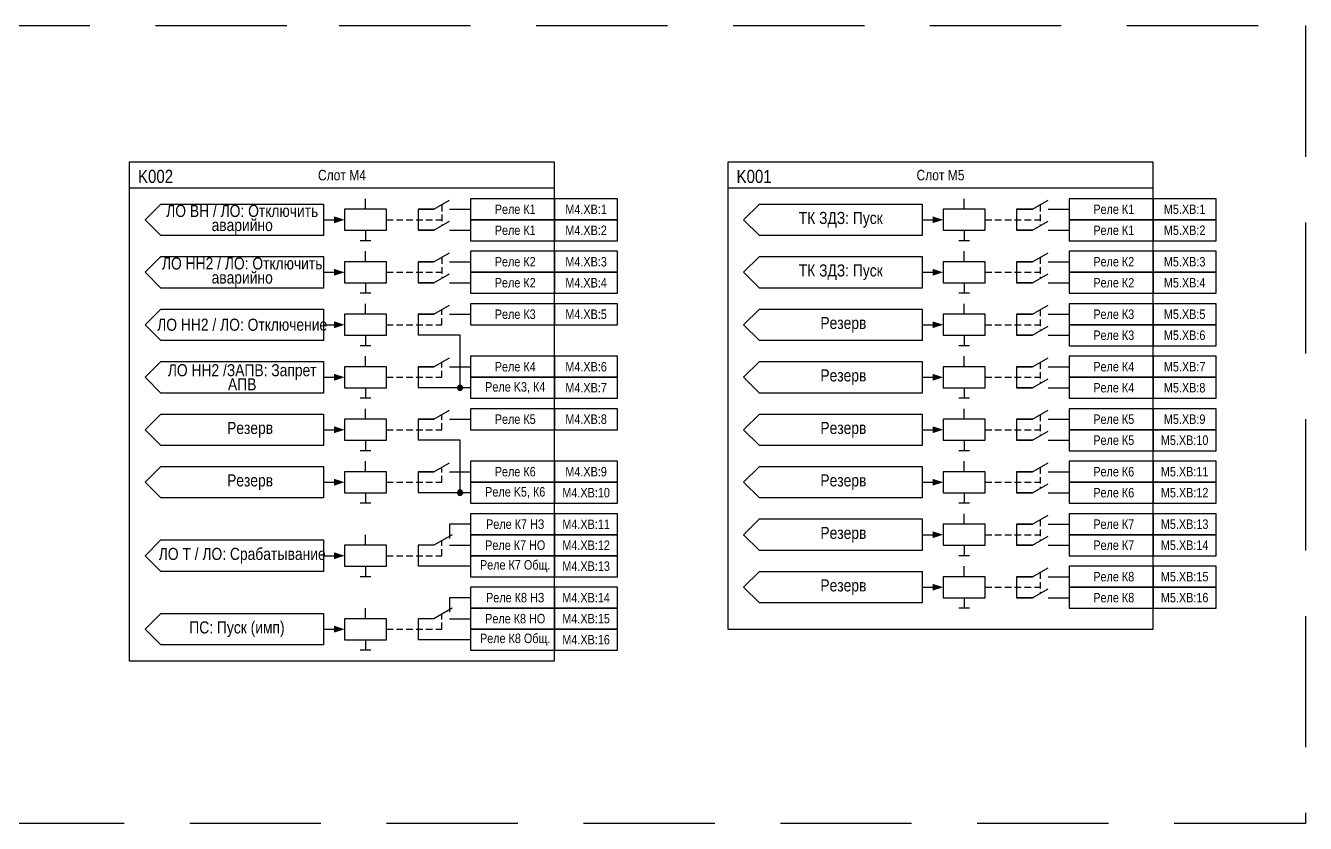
# Model space of a CAD drawing. Header units: millimetres. Extents: x 1657 to 5785, y -558 to 1129.
# Drawn here: x 4060.2 to 4304, y 351 to 503 of the extents above; entities that cross this region are included whole.
import ezdxf
from ezdxf.enums import TextEntityAlignment as Align

# ---------------------------------------------------------------- set-up
doc = ezdxf.new("R2010")
doc.units = ezdxf.units.MM
doc.linetypes.add('штриховая2', pattern=[0.375, 0.25, -0.125])
doc.layers.add('_ОРЗ_0.3', color=7, linetype='Continuous', lineweight=30)
doc.layers.add('TEXT', color=7, linetype='Continuous', lineweight=25)
doc.layers.add('Основная', color=7, linetype='Continuous')
doc.styles.add('1.8_Gost_RD', font='ARIALN.TTF', dxfattribs={"height": 1.8})
doc.styles.add('2.5_Gost_RD', font='ARIALN.TTF', dxfattribs={"height": 2.5})
doc.styles.add('2.5_ISOCPEUR', font='isocpeur.ttf', dxfattribs={"width": 0.9, "height": 2.5})

# ---------------------------------------------------------------- blocks, each defined once
blk = doc.blocks.new('*U98')
at = {"layer": 'Основная', "color": 0}
blk.add_line((0, 0), (6, 3.43), dxfattribs=at)
blk = doc.blocks.new('*U109')
at = {"layer": 'Основная', "color": 0}
for p, q in [((-3, 0), (-9, 0)), ((9, 0), (3, 0))]:
    blk.add_line(p, q, dxfattribs=at)
at = {"layer": 'Основная', "ltscale": 0.25, "xscale": -1}
blk.add_blockref('*U98', (3, 0), dxfattribs=at)
at = {"layer": 'Основная', "style": '2.5_ISOCPEUR'}
for tag, p in [('ОУ', (-2, 10)), ('В1', (-14, 6)), ('В2', (-6, 4))]:
    blk.add_attdef(tag, text='', height=2.5, dxfattribs=at).set_placement(p, align=Align.MIDDLE_CENTER)
blk = doc.blocks.new('Точка')
at = {"ltscale": 100}
h = blk.add_hatch(color=256, dxfattribs=at)
h.dxf.hatch_style = 1
edge = h.paths.add_edge_path()
edge.add_arc((0, 0), 0.5, 0, 360)
blk.add_circle((0, 0), 0.5, dxfattribs=at)
blk = doc.blocks.new('*U114')
at = {"ltscale": 0.25}
blk.add_line((0, 0), (3, 0), dxfattribs=at)
blk.add_lwpolyline([(2, 0, 1.3, 0, 0), (4, 0, 0, 0, 0)], format="xyseb", dxfattribs=at)

msp = doc.modelspace()

# ---------------------------------------------------------------- linework, layer by layer
at = {"ltscale": 100}
for p, q in [((4125, 468), (4125, 470)), ((4239, 468), (4239, 470)), ((4138, 468), (4135, 468)), ((4144, 468), (4145, 468)), ((4252, 468), (4249, 468)), ((4258, 468), (4259, 468)), ((4125, 464), (4125, 462)), ((4138, 464), (4135, 464)), ((4144, 464), (4145, 464)), ((4239, 464), (4239, 462)), ((4252, 464), (4249, 464)), ((4258, 464), (4259, 464)), ((4126, 462), (4124, 462)), ((4240, 462), (4238, 462)), ((4125, 458), (4125, 460)), ((4239, 458), (4239, 460)), ((4138, 458), (4135, 458)), ((4144, 458), (4145, 458)), ((4252, 458), (4249, 458)), ((4258, 458), (4259, 458)), ((4125, 454), (4125, 452)), ((4138, 454), (4135, 454)), ((4144, 454), (4145, 454)), ((4239, 454), (4239, 452)), ((4252, 454), (4249, 454)), ((4258, 454), (4259, 454)), ((4126, 452), (4124, 452)), ((4240, 452), (4238, 452)), ((4125, 448), (4125, 450)), ((4239, 448), (4239, 450)), ((4138, 448), (4135, 448)), ((4144, 448), (4145, 448)), ((4252, 448), (4249, 448)), ((4258, 448), (4259, 448)), ((4125, 444), (4125, 442)), ((4143, 444), (4135, 444)), ((4239, 444), (4239, 442)), ((4252, 444), (4249, 444)), ((4258, 444), (4259, 444)), ((4126, 442), (4124, 442)), ((4240, 442), (4238, 442)), ((4125, 438), (4125, 440)), ((4239, 438), (4239, 440)), ((4138, 438), (4135, 438)), ((4144, 438), (4145, 438)), ((4252, 438), (4249, 438)), ((4258, 438), (4259, 438)), ((4125, 434), (4125, 432)), ((4145, 434), (4135, 434)), ((4239, 434), (4239, 432)), ((4252, 434), (4249, 434)), ((4258, 434), (4259, 434)), ((4126, 432), (4124, 432)), ((4240, 432), (4238, 432)), ((4125, 428), (4125, 430)), ((4239, 428), (4239, 430)), ((4138, 428), (4135, 428)), ((4144, 428), (4145, 428)), ((4252, 428), (4249, 428)), ((4258, 428), (4259, 428)), ((4126, 422), (4124, 422)), ((4125, 424), (4125, 422)), ((4143, 424), (4135, 424)), ((4240, 422), (4238, 422)), ((4239, 424), (4239, 422)), ((4252, 424), (4249, 424)), ((4258, 424), (4259, 424)), ((4125, 418), (4125, 420)), ((4239, 418), (4239, 420)), ((4138, 418), (4135, 418)), ((4144, 418), (4145, 418)), ((4252, 418), (4249, 418)), ((4258, 418), (4259, 418)), ((4126, 412), (4124, 412)), ((4125, 414), (4125, 412)), ((4145, 414), (4135, 414)), ((4240, 412), (4238, 412)), ((4239, 414), (4239, 412)), ((4252, 414), (4249, 414)), ((4258, 414), (4259, 414)), ((4239, 408), (4239, 410)), ((4252, 408), (4249, 408)), ((4258, 408), (4259, 408)), ((4125, 404), (4125, 406)), ((4138, 404), (4135, 404)), ((4141, 404), (4145, 404)), ((4239, 404), (4239, 402)), ((4252, 404), (4249, 404)), ((4258, 404), (4259, 404)), ((4125, 400), (4125, 398)), ((4145, 400), (4135, 400)), ((4240, 402), (4238, 402)), ((4239, 398), (4239, 400)), ((4126, 398), (4124, 398)), ((4252, 398), (4249, 398)), ((4258, 398), (4259, 398)), ((4239, 394), (4239, 392)), ((4252, 394), (4249, 394)), ((4258, 394), (4259, 394)), ((4125, 390), (4125, 392)), ((4240, 392), (4238, 392)), ((4138, 390), (4135, 390)), ((4141, 390), (4145, 390)), ((4125, 386), (4125, 384)), ((4145, 386), (4135, 386)), ((4126, 384), (4124, 384))]:
    msp.add_line(p, q, dxfattribs=at)
at = {"linetype": 'штриховая2', "ltscale": 100}
msp.add_lwpolyline([(3935, 503), (4120, 503), (4304, 503), (4304, 351), (3935, 351)], close=True, dxfattribs=at)
at = {"ltscale": 100}
for points in [[(4161, 472), (4080, 472)], [(4275, 472), (4194, 472)], [(4135, 468), (4135, 464)], [(4249, 468), (4249, 464)], [(4135, 458), (4135, 454)], [(4249, 458), (4249, 454)], [(4135, 448), (4135, 444)], [(4249, 448), (4249, 444)], [(4143, 434), (4143, 444)], [(4135, 438), (4135, 434)], [(4249, 438), (4249, 434)], [(4135, 428), (4135, 424)], [(4249, 428), (4249, 424)], [(4143, 414), (4143, 424)], [(4135, 418), (4135, 414)], [(4249, 418), (4249, 414)], [(4145, 408), (4141, 408), (4141, 405.25)], [(4249, 408), (4249, 404)], [(4141.5, 406), (4138, 404)], [(4135, 404), (4135, 400)], [(4249, 398), (4249, 394)], [(4145, 394), (4141, 394), (4141, 391.25)], [(4141.5, 392), (4138, 390)], [(4135, 390), (4135, 386)]]:
    msp.add_lwpolyline(points, dxfattribs=at)
at = {"linetype": 'штриховая2', "ltscale": 5}
for points in [[(4139.5, 468.86), (4139.5, 464.86)], [(4253.5, 468.86), (4253.5, 464.86)], [(4129, 466), (4139.5, 466)], [(4243, 466), (4253.5, 466)], [(4139.5, 458.86), (4139.5, 454.86)], [(4253.5, 458.86), (4253.5, 454.86)], [(4129, 456), (4139.5, 456)], [(4243, 456), (4253.5, 456)], [(4129, 446), (4139.5, 446), (4139.5, 448.86)], [(4253.5, 448.86), (4253.5, 444.86)], [(4243, 446), (4253.5, 446)], [(4129, 436), (4139.5, 436), (4139.5, 438.86)], [(4253.5, 438.86), (4253.5, 434.86)], [(4243, 436), (4253.5, 436)], [(4129, 426), (4139.5, 426), (4139.5, 428.86)], [(4253.5, 428.86), (4253.5, 424.86)], [(4243, 426), (4253.5, 426)], [(4129, 416), (4139.5, 416), (4139.5, 418.86)], [(4253.5, 418.86), (4253.5, 414.86)], [(4243, 416), (4253.5, 416)], [(4253.5, 408.86), (4253.5, 404.86)], [(4129, 402), (4139.5, 402), (4139.5, 404.86)], [(4243, 406), (4253.5, 406)], [(4253.5, 398.86), (4253.5, 394.86)], [(4243, 396), (4253.5, 396)], [(4129, 388), (4139.5, 388), (4139.5, 390.86)]]:
    msp.add_lwpolyline(points, dxfattribs=at)
at = {"ltscale": 100}
for points in [[(4161, 470), (4145, 470), (4145, 466), (4161, 466)], [(4173, 470), (4161, 470), (4161, 466), (4173, 466)], [(4275, 470), (4259, 470), (4259, 466), (4275, 466)], [(4287, 470), (4275, 470), (4275, 466), (4287, 466)], [(4129, 468), (4121, 468), (4121, 464), (4129, 464)], [(4161, 466), (4145, 466), (4145, 462), (4161, 462)], [(4173, 466), (4161, 466), (4161, 462), (4173, 462)], [(4243, 468), (4235, 468), (4235, 464), (4243, 464)], [(4275, 466), (4259, 466), (4259, 462), (4275, 462)], [(4287, 466), (4275, 466), (4275, 462), (4287, 462)], [(4161, 460), (4145, 460), (4145, 456), (4161, 456)], [(4173, 460), (4161, 460), (4161, 456), (4173, 456)], [(4275, 460), (4259, 460), (4259, 456), (4275, 456)], [(4287, 460), (4275, 460), (4275, 456), (4287, 456)], [(4129, 458), (4121, 458), (4121, 454), (4129, 454)], [(4161, 456), (4145, 456), (4145, 452), (4161, 452)], [(4173, 456), (4161, 456), (4161, 452), (4173, 452)], [(4243, 458), (4235, 458), (4235, 454), (4243, 454)], [(4275, 456), (4259, 456), (4259, 452), (4275, 452)], [(4287, 456), (4275, 456), (4275, 452), (4287, 452)], [(4161, 450), (4145, 450), (4145, 446), (4161, 446)], [(4173, 450), (4161, 450), (4161, 446), (4173, 446)], [(4275, 450), (4259, 450), (4259, 446), (4275, 446)], [(4287, 450), (4275, 450), (4275, 446), (4287, 446)], [(4129, 448), (4121, 448), (4121, 444), (4129, 444)], [(4243, 448), (4235, 448), (4235, 444), (4243, 444)], [(4275, 446), (4259, 446), (4259, 442), (4275, 442)], [(4287, 446), (4275, 446), (4275, 442), (4287, 442)], [(4161, 440), (4145, 440), (4145, 436), (4161, 436)], [(4173, 440), (4161, 440), (4161, 436), (4173, 436)], [(4275, 440), (4259, 440), (4259, 436), (4275, 436)], [(4287, 440), (4275, 440), (4275, 436), (4287, 436)], [(4129, 438), (4121, 438), (4121, 434), (4129, 434)], [(4243, 438), (4235, 438), (4235, 434), (4243, 434)], [(4161, 436), (4145, 436), (4145, 432), (4161, 432)], [(4173, 436), (4161, 436), (4161, 432), (4173, 432)], [(4275, 436), (4259, 436), (4259, 432), (4275, 432)], [(4287, 436), (4275, 436), (4275, 432), (4287, 432)], [(4161, 430), (4145, 430), (4145, 426), (4161, 426)], [(4173, 430), (4161, 430), (4161, 426), (4173, 426)], [(4275, 430), (4259, 430), (4259, 426), (4275, 426)], [(4287, 430), (4275, 430), (4275, 426), (4287, 426)], [(4129, 428), (4121, 428), (4121, 424), (4129, 424)], [(4243, 428), (4235, 428), (4235, 424), (4243, 424)], [(4275, 426), (4259, 426), (4259, 422), (4275, 422)], [(4287, 426), (4275, 426), (4275, 422), (4287, 422)], [(4161, 420), (4145, 420), (4145, 416), (4161, 416)], [(4173, 420), (4161, 420), (4161, 416), (4173, 416)], [(4275, 420), (4259, 420), (4259, 416), (4275, 416)], [(4287, 420), (4275, 420), (4275, 416), (4287, 416)], [(4129, 418), (4121, 418), (4121, 414), (4129, 414)], [(4243, 418), (4235, 418), (4235, 414), (4243, 414)], [(4161, 416), (4145, 416), (4145, 412), (4161, 412)], [(4173, 416), (4161, 416), (4161, 412), (4173, 412)], [(4275, 416), (4259, 416), (4259, 412), (4275, 412)], [(4287, 416), (4275, 416), (4275, 412), (4287, 412)], [(4161, 410), (4145, 410), (4145, 406), (4161, 406)], [(4173, 410), (4161, 410), (4161, 406), (4173, 406)], [(4275, 410), (4259, 410), (4259, 406), (4275, 406)], [(4287, 410), (4275, 410), (4275, 406), (4287, 406)], [(4243, 408), (4235, 408), (4235, 404), (4243, 404)], [(4086, 405), (4117, 405), (4117, 399), (4086, 399), (4083, 402)], [(4161, 406), (4145, 406), (4145, 402), (4161, 402)], [(4173, 406), (4161, 406), (4161, 402), (4173, 402)], [(4275, 406), (4259, 406), (4259, 402), (4275, 402)], [(4287, 406), (4275, 406), (4275, 402), (4287, 402)], [(4129, 404), (4121, 404), (4121, 400), (4129, 400)], [(4161, 402), (4145, 402), (4145, 398), (4161, 398)], [(4173, 402), (4161, 402), (4161, 398), (4173, 398)], [(4275, 400), (4259, 400), (4259, 396), (4275, 396)], [(4287, 400), (4275, 400), (4275, 396), (4287, 396)], [(4243, 398), (4235, 398), (4235, 394), (4243, 394)], [(4161, 396), (4145, 396), (4145, 392), (4161, 392)], [(4173, 396), (4161, 396), (4161, 392), (4173, 392)], [(4275, 396), (4259, 396), (4259, 392), (4275, 392)], [(4287, 396), (4275, 396), (4275, 392), (4287, 392)], [(4161, 392), (4145, 392), (4145, 388), (4161, 388)], [(4173, 392), (4161, 392), (4161, 388), (4173, 388)], [(4129, 390), (4121, 390), (4121, 386), (4129, 386)], [(4161, 388), (4145, 388), (4145, 384), (4161, 384)], [(4173, 388), (4161, 388), (4161, 384), (4173, 384)]]:
    msp.add_lwpolyline(points, close=True, dxfattribs=at)
at = {"layer": '_ОРЗ_0.3', "ltscale": 100}
for points in [[(4161, 477), (4080, 477), (4080, 382), (4161, 382)], [(4275, 477), (4194, 477), (4194, 388), (4275, 388)]]:
    msp.add_lwpolyline(points, close=True, dxfattribs=at)
at = {"layer": 'Основная', "ltscale": 100}
for points in [[(4117, 469), (4117, 463), (4086, 463), (4083, 466), (4086, 469)], [(4231, 469), (4231, 463), (4200, 463), (4197, 466), (4200, 469)], [(4117, 459), (4117, 453), (4086, 453), (4083, 456), (4086, 459)], [(4231, 459), (4231, 453), (4200, 453), (4197, 456), (4200, 459)], [(4117, 449), (4117, 443), (4086, 443), (4083, 446), (4086, 449)], [(4231, 449), (4231, 443), (4200, 443), (4197, 446), (4200, 449)], [(4117, 439), (4117, 433), (4086, 433), (4083, 436), (4086, 439)], [(4231, 439), (4231, 433), (4200, 433), (4197, 436), (4200, 439)], [(4117, 429), (4117, 423), (4086, 423), (4083, 426), (4086, 429)], [(4231, 429), (4231, 423), (4200, 423), (4197, 426), (4200, 429)], [(4117, 419), (4117, 413), (4086, 413), (4083, 416), (4086, 419)], [(4231, 419), (4231, 413), (4200, 413), (4197, 416), (4200, 419)], [(4231, 409), (4231, 403), (4200, 403), (4197, 406), (4200, 409)], [(4231, 399), (4231, 393), (4200, 393), (4197, 396), (4200, 399)], [(4117, 391), (4117, 385), (4086, 385), (4083, 388), (4086, 391)]]:
    msp.add_lwpolyline(points, close=True, dxfattribs=at)

# ---------------------------------------------------------------- block references
at = {"ltscale": 0.35}
for p in [(4117, 466), (4231, 466), (4117, 456), (4231, 456), (4117, 446), (4231, 446), (4117, 436), (4231, 436), (4117, 426), (4231, 426), (4117, 416), (4231, 416), (4231, 406), (4117, 402), (4231, 396), (4117, 388)]:
    msp.add_blockref('*U114', p, dxfattribs=at)
at = {"ltscale": 100, "xscale": -1}
for p in [(4143, 434), (4143, 414)]:
    msp.add_blockref('Точка', p, dxfattribs=at)
at = {"layer": 'Основная', "ltscale": 0.25, "xscale": -0.5, "yscale": 0.5, "zscale": 0.5}
for p in [(4139.5, 468), (4253.5, 468), (4139.5, 464), (4253.5, 464), (4139.5, 458), (4253.5, 458), (4139.5, 454), (4253.5, 454), (4139.5, 448), (4253.5, 448), (4253.5, 444), (4139.5, 438), (4253.5, 438), (4253.5, 434), (4139.5, 428), (4253.5, 428), (4253.5, 424), (4139.5, 418), (4253.5, 418), (4253.5, 414), (4253.5, 408), (4253.5, 404), (4253.5, 398), (4253.5, 394)]:
    msp.add_blockref('*U109', p, dxfattribs=at)

# ---------------------------------------------------------------- texts
at = {"ltscale": 100, "attachment_point": 5}
for s, insert, char_height, width, style in [('K002', (4085, 474.25), 2.5, 10, '2.5_Gost_RD'), ('Слот М4', (4120.5, 474.5), 2, 81, '1.8_Gost_RD'), ('K001', (4199, 474.25), 2.5, 10, '2.5_Gost_RD'), ('Слот М5', (4234.5, 474.5), 2, 81, '1.8_Gost_RD'), ('\\pxi0.55556,qc;Реле К1', (4153, 468), 1.8, 16, '1.8_Gost_RD'), ('М4.XB:1', (4167, 468), 1.8, 10, '1.8_Gost_RD'), ('\\pxi0.55556,qc;Реле К1', (4267, 468), 1.8, 16, '1.8_Gost_RD'), ('М5.XB:1', (4281, 468), 1.8, 12, '1.8_Gost_RD'), ('\\pxsm0.7;ТК ЗДЗ: Пуск', (4215.5, 466), 2.3, 31, '2.5_Gost_RD'), ('\\pxi0.55556,qc;Реле К1', (4153, 464), 1.8, 16, '1.8_Gost_RD'), ('М4.XB:2', (4167, 464), 1.8, 10, '1.8_Gost_RD'), ('\\pxi0.55556,qc;Реле К1', (4267, 464), 1.8, 16, '1.8_Gost_RD'), ('М5.XB:2', (4281, 464), 1.8, 12, '1.8_Gost_RD'), ('\\pxi0.55556,qc;Реле К2', (4153, 458), 1.8, 16, '1.8_Gost_RD'), ('М4.XB:3', (4167, 458), 1.8, 10, '1.8_Gost_RD'), ('\\pxi0.55556,qc;Реле К2', (4267, 458), 1.8, 16, '1.8_Gost_RD'), ('М5.XB:3', (4281, 458), 1.8, 12, '1.8_Gost_RD'), ('\\pxsm0.7;ТК ЗДЗ: Пуск', (4215.5, 456), 2.3, 31, '2.5_Gost_RD'), ('\\pxi0.55556,qc;Реле К2', (4153, 454), 1.8, 16, '1.8_Gost_RD'), ('М4.XB:4', (4167, 454), 1.8, 10, '1.8_Gost_RD'), ('\\pxi0.55556,qc;Реле К2', (4267, 454), 1.8, 16, '1.8_Gost_RD'), ('М5.XB:4', (4281, 454), 1.8, 12, '1.8_Gost_RD'), ('\\pxi0.55556,qc;Реле К3', (4153, 448), 1.8, 16, '1.8_Gost_RD'), ('М4.XB:5', (4167, 448), 1.8, 10, '1.8_Gost_RD'), ('\\pxi0.55556,qc;Реле К3', (4267, 448), 1.8, 16, '1.8_Gost_RD'), ('М5.XB:5', (4281, 448), 1.8, 12, '1.8_Gost_RD'), ('\\pxsm0.7;Резерв', (4216, 446), 2.3, 28, '2.5_Gost_RD'), ('\\pxi0.55556,qc;Реле К3', (4267, 444), 1.8, 16, '1.8_Gost_RD'), ('М5.XB:6', (4281, 444), 1.8, 12, '1.8_Gost_RD'), ('\\pxi0.55556,qc;Реле К4', (4153, 438), 1.8, 16, '1.8_Gost_RD'), ('М4.XB:6', (4167, 438), 1.8, 10, '1.8_Gost_RD'), ('\\pxi0.55556,qc;Реле К4', (4267, 438), 1.8, 16, '1.8_Gost_RD'), ('М5.XB:7', (4281, 438), 1.8, 12, '1.8_Gost_RD'), ('\\pxsm0.7;Резерв', (4216, 436), 2.3, 28, '2.5_Gost_RD'), ('\\pxi0.55556,qc;Реле K3, К4', (4153, 434), 1.8, 16, '1.8_Gost_RD'), ('М4.XB:7', (4167, 434), 1.8, 10, '1.8_Gost_RD'), ('\\pxi0.55556,qc;Реле К4', (4267, 434), 1.8, 16, '1.8_Gost_RD'), ('М5.XB:8', (4281, 434), 1.8, 12, '1.8_Gost_RD'), ('\\pxsm0.7;Резерв', (4103, 426), 2.3, 28, '2.5_Gost_RD'), ('\\pxi0.55556,qc;Реле К5', (4153, 428), 1.8, 16, '1.8_Gost_RD'), ('М4.XB:8', (4167, 428), 1.8, 10, '1.8_Gost_RD'), ('\\pxsm0.7;Резерв', (4216, 426), 2.3, 28, '2.5_Gost_RD'), ('\\pxi0.55556,qc;Реле К5', (4267, 428), 1.8, 16, '1.8_Gost_RD'), ('М5.XB:9', (4281, 428), 1.8, 12, '1.8_Gost_RD'), ('\\pxi0.55556,qc;Реле К5', (4267, 424), 1.8, 16, '1.8_Gost_RD'), ('М5.XB:10', (4281, 424), 1.8, 12, '1.8_Gost_RD'), ('\\pxsm0.7;Резерв', (4103, 416), 2.3, 28, '2.5_Gost_RD'), ('\\pxi0.55556,qc;Реле К6', (4153, 418), 1.8, 16, '1.8_Gost_RD'), ('М4.XB:9', (4167, 418), 1.8, 10, '1.8_Gost_RD'), ('\\pxsm0.7;Резерв', (4216, 416), 2.3, 28, '2.5_Gost_RD'), ('\\pxi0.55556,qc;Реле К6', (4267, 418), 1.8, 16, '1.8_Gost_RD'), ('М5.XB:11', (4281, 418), 1.8, 12, '1.8_Gost_RD'), ('\\pxi0.55556,qc;Реле K5, К6', (4153, 414), 1.8, 16, '1.8_Gost_RD'), ('М4.XB:10', (4167, 414), 1.8, 10, '1.8_Gost_RD'), ('\\pxi0.55556,qc;Реле К6', (4267, 414), 1.8, 16, '1.8_Gost_RD'), ('М5.XB:12', (4281, 414), 1.8, 12, '1.8_Gost_RD'), ('\\pxi0.55556,qc;Реле К7 НЗ', (4153, 408), 1.8, 16, '1.8_Gost_RD'), ('М4.XB:11', (4167, 408), 1.8, 10, '1.8_Gost_RD'), ('\\pxsm0.7;Резерв', (4216, 406), 2.3, 28, '2.5_Gost_RD'), ('\\pxi0.55556,qc;Реле К7', (4267, 408), 1.8, 16, '1.8_Gost_RD'), ('М5.XB:13', (4281, 408), 1.8, 12, '1.8_Gost_RD'), ('\\pxi0.55556,qc;Реле К7 НО', (4153, 404), 1.8, 16, '1.8_Gost_RD'), ('М4.XB:12', (4167, 404), 1.8, 10, '1.8_Gost_RD'), ('\\pxi0.55556,qc;Реле К7', (4267, 404), 1.8, 16, '1.8_Gost_RD'), ('М5.XB:14', (4281, 404), 1.8, 12, '1.8_Gost_RD'), ('\\pxi0.55556,qc;Реле К7 Общ.', (4153, 400), 1.8, 16, '1.8_Gost_RD'), ('М4.XB:13', (4167, 400), 1.8, 10, '1.8_Gost_RD'), ('\\pxsm0.7;Резерв', (4216, 396), 2.3, 28, '2.5_Gost_RD'), ('\\pxi0.55556,qc;Реле К8', (4267, 398), 1.8, 16, '1.8_Gost_RD'), ('М5.XB:15', (4281, 398), 1.8, 12, '1.8_Gost_RD'), ('\\pxi0.55556,qc;Реле К8 НЗ', (4153, 394), 1.8, 16, '1.8_Gost_RD'), ('М4.XB:14', (4167, 394), 1.8, 10, '1.8_Gost_RD'), ('\\pxi0.55556,qc;Реле К8', (4267, 394), 1.8, 16, '1.8_Gost_RD'), ('М5.XB:16', (4281, 394), 1.8, 12, '1.8_Gost_RD'), ('\\pxi0.55556,qc;Реле К8 НО', (4153, 390), 1.8, 16, '1.8_Gost_RD'), ('М4.XB:15', (4167, 390), 1.8, 10, '1.8_Gost_RD'), ('\\pxi0.55556,qc;Реле К8 Общ.', (4153, 386), 1.8, 16, '1.8_Gost_RD'), ('М4.XB:16', (4167, 386), 1.8, 10, '1.8_Gost_RD')]:
    msp.add_mtext(s, dxfattribs=dict(at, insert=insert, char_height=char_height, width=width, style=style))
at = {"layer": 'TEXT', "ltscale": 100, "char_height": 2.3, "attachment_point": 5, "style": '2.5_Gost_RD'}
for s, insert, width in [('\\pxsm0.7;ЛО ВН / ЛО: Отключить аварийно', (4101.5, 466), 32.7284), ('\\pxsm0.7;ЛО НН2 / ЛО: Отключить аварийно', (4101.5, 456), 32.7284), ('\\pxsm0.7;ЛО НН2 / ЛО: Отключение', (4101.5, 446), 31), ('\\pxsm0.7;ЛО НН2 /ЗАПВ: Запрет АПВ', (4101.5, 436), 31), ('\\pxsm0.7;ЛО Т / ЛО: Срабатывание', (4101.5, 402), 31), ('\\pxsm0.7;ПС: Пуск (имп)', (4100.5, 388), 31)]:
    msp.add_mtext(s, dxfattribs=dict(at, insert=insert, width=width))

doc.saveas('drawing.dxf')
